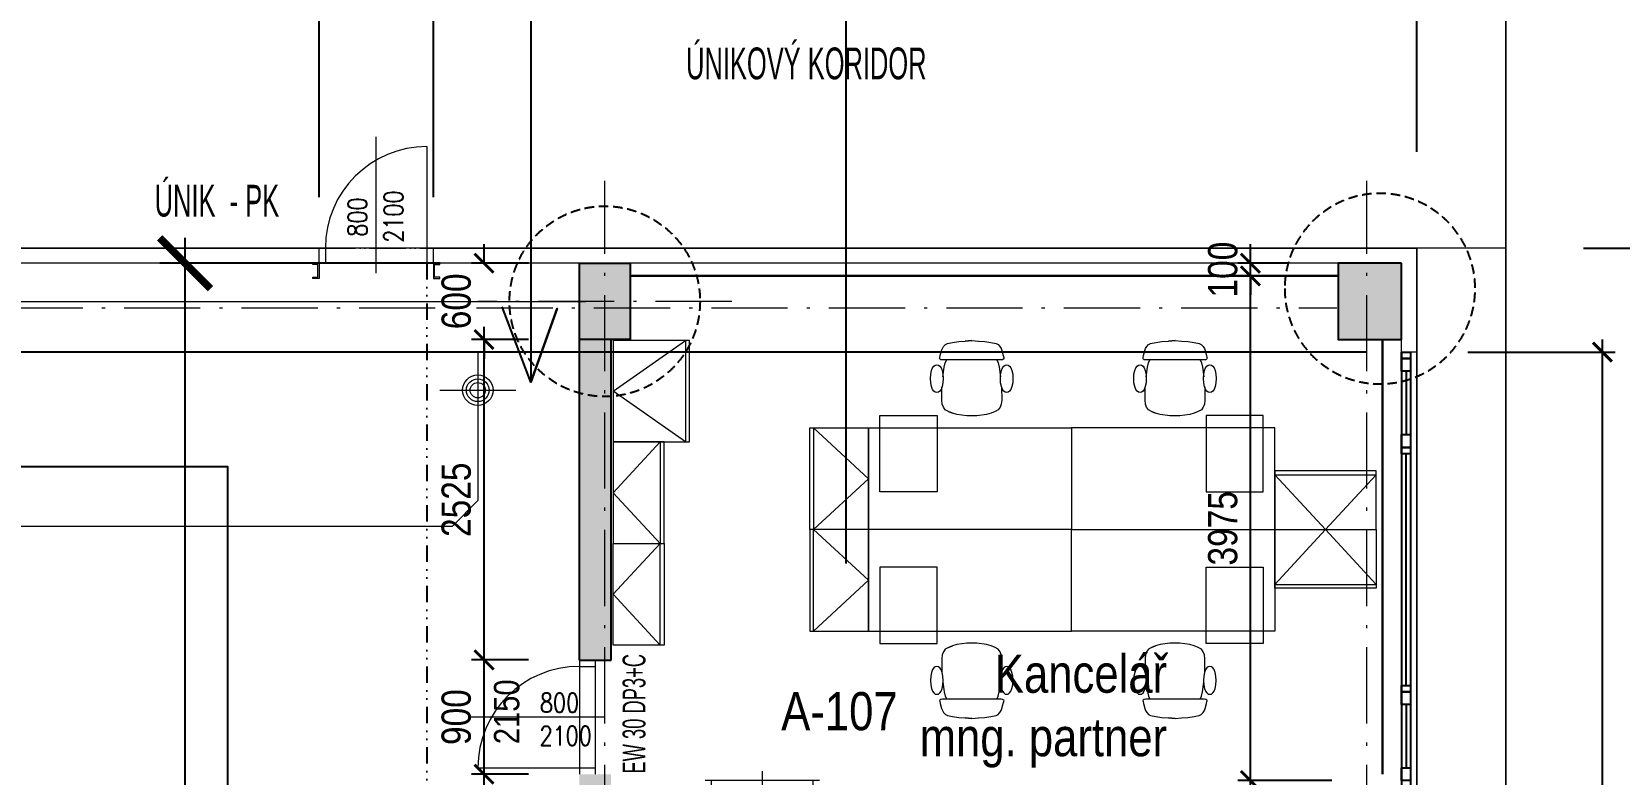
# Model space of a CAD drawing. Header units: millimetres. Extents: x 325046 to 1268204, y 1875583 to 2761998.
# Drawn here: x 1067566 to 1080067, y 2587218 to 2593067 of the extents above; entities that cross this region are included whole.
import ezdxf

# ---------------------------------------------------------------- set-up
doc = ezdxf.new("R2010")
doc.units = ezdxf.units.MM
doc.header["$LTSCALE"] = 100
doc.header["$PDMODE"] = 65
for name, pattern in [('60132516x$0$DASHDOT', [25.5, 12.7, -6.35, 0.1, -6.35]), ('ACAD_ISO05W100', [33, 24, -3, 0, -3, 0, -3]), ('ACAD_ISO10W100', [18.5, 12, -3, 0.5, -3]), ('DASHED', [0.75, 0.5, -0.25]), ('DIVIDE', [31.75, 12.7, -6.35, 0, -6.35, 0, -6.35]), ('SO02_F11anp01$0${ Leader Line}', [0])]:
    doc.linetypes.add(name, pattern=pattern)
for name, color, linetype, lineweight in [('A_OSY', 7, '60132516x$0$DASHDOT', 5), ('Objekty - osy', 5, 'ACAD_ISO10W100', 20), ('OBVODOVÝ PLÁŠŤ', 2, 'Continuous', 9), ('ŠRAF-YTONG', 54, 'Continuous', 9), ('ŽB - Šraf-prefa', 253, 'Continuous', 13)]:
    doc.layers.add(name, color=color, linetype=linetype, lineweight=lineweight)
for name, color, linetype, lineweight, true_color in [('DVEŘE - POPIS', 7, 'Continuous', 5, 0x008a22), ('INTERIÉR', 7, 'Continuous', 5, 0xa65930), ('Korabek-trasy', 7, 'Continuous', 30, 0x7478c3), ('Korabek-vpuste', 7, 'Continuous', 30, 0x6f7ceb), ('Manipulační - obrys - 1. etapa', 7, 'Continuous', 13, 0x1a63a8), ('OCELOVÉ KONSTRUKCE', 7, 'Continuous', 13, 0x2865c8), ('otvory', 7, 'Continuous', 20, 0xb30000), ('PO - dveře a odolnosti', 7, 'Continuous', 9, 0xc51645), ('PŘÍČKY - SDK', 7, 'Continuous', 30, 0x6a1174)]:
    doc.layers.add(name, color=color, linetype=linetype, lineweight=lineweight, true_color=true_color)
for name, color, linetype in [('Kanal - napojení', 2, 'Continuous'), ('kóty 100', 5, 'Continuous'), ('KÓTY 200', 5, 'Continuous'), ('Kóty osové', 5, 'Continuous'), ('NRŘ', 6, 'DIVIDE'), ('OKNA - RASTR', 5, 'Continuous'), ('PŘÍČKY - ZDĚNÉ', 4, 'Continuous'), ('ČÍSLO MÍSTNOSTI', 4, 'Continuous'), ('ŽB- SLOUPY', 3, 'Continuous')]:
    doc.layers.add(name, color=color, linetype=linetype)
for name, color, linetype, true_color in [('POPIS MÍSTNOSTÍ', 7, 'Continuous', 0x072bf2), ('Příprava na dock', 7, 'Continuous', 0x616161), ('Skladová zóna', 7, 'Continuous', 0xe85917)]:
    doc.layers.add(name, color=color, linetype=linetype, true_color=true_color)
doc.styles.add('ARIAL NARROW', font='ARIALN.TTF')
doc.styles.add('ARIL-TENKÝ', font='arial.ttf')
doc.styles.add('FSIMPLEX', font='simplex.shx')
doc.dimstyles.new('100', dxfattribs={"dimscale": 100, "dimtxt": 2.3, "dimasz": 1.5, "dimexe": 1, "dimexo": 4, "dimgap": 1, "dimtad": 1, "dimdec": 0, "dimzin": 0, "dimdsep": 46, "dimtxsty": 'ARIAL NARROW', "dimblk": 'ARCHTICK', "dimcen": 4, "dimdle": 1, "dimclrd": 256, "dimclre": 256, "dimclrt": 7, "dimadec": 0, "dimazin": 0, "dimtfac": 1, "dimtdec": 0, "dimtix": 1, "dimtofl": 0, "dimtmove": 0, "dimatfit": 2, "dimldrblk": 'OBLIQUE', "dimfxl": 1, "dimtolj": 1, "dimtzin": 0, "dimlwd": -1, "dimlwe": -1, "dimarcsym": 1})
doc.dimstyles.new('200', dxfattribs={"dimscale": 200, "dimtxt": 2.3, "dimasz": 2, "dimexe": 1, "dimexo": 2, "dimgap": 1, "dimtad": 1, "dimdec": 0, "dimzin": 0, "dimdsep": 46, "dimtxsty": 'ARIAL NARROW', "dimblk": 'ARCHTICK', "dimcen": 4, "dimdle": 1, "dimclrd": 256, "dimclre": 256, "dimclrt": 7, "dimadec": 0, "dimazin": 0, "dimtfac": 1, "dimtdec": 0, "dimtix": 1, "dimtofl": 0, "dimtmove": 0, "dimatfit": 0, "dimldrblk": 'OBLIQUE', "dimfxl": 1, "dimtolj": 1, "dimtzin": 0, "dimlwd": -1, "dimlwe": -1, "dimarcsym": 0})
doc.dimstyles.new('400', dxfattribs={"dimscale": 400, "dimtxt": 2.5, "dimasz": 2, "dimexe": 1, "dimexo": 12, "dimgap": 1, "dimtad": 1, "dimdec": 0, "dimzin": 0, "dimdsep": 46, "dimtxsty": 'ARIL-TENKÝ', "dimblk": 'ARCHTICK', "dimcen": 4, "dimdle": 1, "dimclrd": 256, "dimclre": 256, "dimclrt": 7, "dimadec": 0, "dimazin": 0, "dimtfac": 1, "dimtdec": 0, "dimtix": 1, "dimtofl": 0, "dimtmove": 0, "dimatfit": 0, "dimldrblk": 'OBLIQUE', "dimfxl": 1, "dimtolj": 1, "dimtzin": 0, "dimlwd": -1, "dimlwe": -1, "dimarcsym": 0})

# ---------------------------------------------------------------- blocks, each defined once
blk = doc.blocks.new('H1 PU')
at = {"layer": 'Příprava na dock', "linetype": 'DASHED', "ltscale": 1.5}
blk.add_circle((1537736, -4876565), 750, dxfattribs=at)
blk = doc.blocks.new('A$C4B54234D')
at = {"layer": 'otvory', "linetype": 'DIVIDE', "ltscale": 8}
for p, q in [((874, 900), (874, 0)), ((999, 900), (999, 0))]:
    blk.add_line(p, q, dxfattribs=at)
at = {"layer": 'otvory'}
for p, q in [((874, 850), (999, 850)), ((74, 50), (999, 50))]:
    blk.add_line(p, q, dxfattribs=at)
at = {"layer": 'otvory', "ltscale": 2, "transparency": 33554687}
blk.add_line((1074, 450), (0, 450), dxfattribs=at)
blk.add_arc((874, 50), 800, 90, 180, dxfattribs=at)
blk = doc.blocks.new('VI_2D_01_XX__FCPLA1112701903018')
for p, q in [((0.184, 0.25), (0.144, 0.241)), ((0.233, 0.257), (0.184, 0.25)), ((0.283, 0.261), (0.233, 0.257)), ((0.335, 0.264), (0.283, 0.261)), ((0.335, 0.264), (0.284, 0.261)), ((0.335, 0.264), (0.284, 0.261)), ((0.387, 0.261), (0.335, 0.264)), ((0.335, 0.264), (0.387, 0.261)), ((0.387, 0.261), (0.335, 0.264)), ((0.438, 0.257), (0.387, 0.261)), ((0.438, 0.257), (0.387, 0.261)), ((0.487, 0.25), (0.438, 0.257)), ((0.527, 0.241), (0.487, 0.25)), ((0.083, 0.128), (0.081, 0.126)), ((0.081, 0.126), (0.084, 0.12)), ((0.084, 0.131), (0.083, 0.128)), ((0.087, 0.148), (0.084, 0.131)), ((0.098, 0.187), (0.087, 0.148)), ((0.104, 0.201), (0.098, 0.187)), ((0.114, 0.218), (0.104, 0.201)), ((0.128, 0.234), (0.114, 0.218)), ((0.144, 0.241), (0.128, 0.234)), ((0.543, 0.234), (0.527, 0.241)), ((0.557, 0.218), (0.543, 0.234)), ((0.567, 0.201), (0.557, 0.218)), ((0.573, 0.187), (0.567, 0.201)), ((0.583, 0.148), (0.573, 0.187)), ((0.587, 0.131), (0.583, 0.148)), ((0.588, 0.128), (0.587, 0.131)), ((0.587, 0.12), (0.589, 0.126)), ((0.589, 0.126), (0.588, 0.128)), ((0.019, 0.028), (0.013, -0.001)), ((0.027, 0.05), (0.019, 0.028)), ((0.037, 0.064), (0.027, 0.05)), ((0.048, 0.072), (0.037, 0.064)), ((0.06, 0.074), (0.048, 0.072)), ((0.073, 0.072), (0.06, 0.074)), ((0.084, 0.064), (0.073, 0.072)), ((0.084, 0.12), (0.093, 0.114)), ((0.094, 0.05), (0.084, 0.064)), ((0.093, 0.114), (0.105, 0.112)), ((0.102, 0.028), (0.094, 0.05)), ((0.108, -0.001), (0.102, 0.028)), ((0.105, 0.112), (0.184, 0.112)), ((0.119, 0.055), (0.109, -0.021)), ((0.127, 0.088), (0.119, 0.055)), ((0.138, 0.112), (0.127, 0.088)), ((0.184, 0.112), (0.233, 0.112)), ((0.233, 0.112), (0.284, 0.112)), ((0.284, 0.112), (0.335, 0.112)), ((0.335, 0.112), (0.387, 0.112)), ((0.387, 0.112), (0.438, 0.112)), ((0.438, 0.112), (0.487, 0.112)), ((0.487, 0.112), (0.565, 0.112)), ((0.544, 0.088), (0.533, 0.112)), ((0.552, 0.055), (0.544, 0.088)), ((0.562, -0.021), (0.552, 0.055)), ((0.569, 0.028), (0.563, -0.001)), ((0.565, 0.112), (0.578, 0.114)), ((0.577, 0.05), (0.569, 0.028)), ((0.587, 0.064), (0.577, 0.05)), ((0.578, 0.114), (0.587, 0.12)), ((0.598, 0.072), (0.587, 0.064)), ((0.61, 0.074), (0.598, 0.072)), ((0.623, 0.072), (0.61, 0.074)), ((0.634, 0.064), (0.623, 0.072)), ((0.644, 0.05), (0.634, 0.064)), ((0.652, 0.028), (0.644, 0.05)), ((0.658, -0.001), (0.652, 0.028)), ((0.013, -0.001), (0.011, -0.035)), ((0.011, -0.035), (0.013, -0.069)), ((0.013, -0.069), (0.019, -0.098)), ((0.019, -0.098), (0.027, -0.12)), ((0.027, -0.12), (0.037, -0.134)), ((0.084, -0.134), (0.094, -0.12)), ((0.094, -0.12), (0.102, -0.098)), ((0.101, -0.101), (0.099, -0.206)), ((0.102, -0.098), (0.108, -0.069)), ((0.11, -0.035), (0.108, -0.001)), ((0.108, -0.069), (0.11, -0.035)), ((0.563, -0.001), (0.561, -0.035)), ((0.561, -0.035), (0.563, -0.069)), ((0.563, -0.069), (0.569, -0.098)), ((0.569, -0.098), (0.577, -0.12)), ((0.571, -0.206), (0.57, -0.101)), ((0.577, -0.12), (0.587, -0.134)), ((0.634, -0.134), (0.644, -0.12)), ((0.644, -0.12), (0.652, -0.098)), ((0.652, -0.098), (0.658, -0.069)), ((0.66, -0.035), (0.658, -0.001)), ((0.658, -0.069), (0.66, -0.035)), ((0.037, -0.134), (0.048, -0.142)), ((0.048, -0.142), (0.06, -0.144)), ((0.06, -0.144), (0.073, -0.142)), ((0.073, -0.142), (0.084, -0.134)), ((0.099, -0.206), (0.103, -0.236)), ((0.099, -0.206), (0.103, -0.236)), ((0.099, -0.206), (0.099, -0.206)), ((0.103, -0.236), (0.112, -0.26)), ((0.103, -0.236), (0.112, -0.26)), ((0.103, -0.236), (0.103, -0.236)), ((0.103, -0.236), (0.103, -0.236)), ((0.559, -0.26), (0.568, -0.236)), ((0.559, -0.26), (0.568, -0.236)), ((0.568, -0.236), (0.571, -0.206)), ((0.568, -0.236), (0.571, -0.206)), ((0.587, -0.134), (0.598, -0.142)), ((0.598, -0.142), (0.61, -0.144)), ((0.61, -0.144), (0.623, -0.142)), ((0.623, -0.142), (0.634, -0.134)), ((0.112, -0.26), (0.127, -0.28)), ((0.112, -0.26), (0.127, -0.28)), ((0.127, -0.28), (0.152, -0.295)), ((0.127, -0.28), (0.152, -0.295)), ((0.152, -0.295), (0.152, -0.295)), ((0.152, -0.295), (0.152, -0.295)), ((0.152, -0.295), (0.183, -0.308)), ((0.183, -0.308), (0.219, -0.317)), ((0.219, -0.317), (0.296, -0.328)), ((0.296, -0.328), (0.375, -0.328)), ((0.375, -0.328), (0.452, -0.317)), ((0.452, -0.317), (0.488, -0.308)), ((0.488, -0.308), (0.519, -0.295)), ((0.519, -0.295), (0.488, -0.308)), ((0.519, -0.295), (0.544, -0.28)), ((0.519, -0.295), (0.544, -0.28)), ((0.519, -0.295), (0.519, -0.295)), ((0.544, -0.28), (0.559, -0.26)), ((0.544, -0.28), (0.559, -0.26)), ((0.559, -0.26), (0.559, -0.26))]:
    blk.add_line(p, q)
blk = doc.blocks.new('_ARCHTICK')
at = {"color": 0, "linetype": 'ByBlock', "const_width": 0.15}
blk.add_lwpolyline([(-0.5, -0.5), (0.5, 0.5)], dxfattribs=at)
blk = doc.blocks.new('*D239')
at = {"layer": 'Defpoints', "color": 0, "transparency": 16777216}
for p in [(1068774, 2591243), (1071183, 2591243), (1071183, 2572693)]:
    blk.add_point(p, dxfattribs=at)
at = {"layer": 'KÓTY 200', "transparency": 16777216}
for p, q in [((1068774, 2572493), (1068774, 2591443)), ((1070783, 2591243), (1068574, 2591243)), ((1070783, 2572693), (1068574, 2572693))]:
    blk.add_line(p, q, dxfattribs=at)
at = {"layer": 'KÓTY 200', "transparency": 16777216, "xscale": 400, "yscale": 400, "zscale": 400}
for p, rotation in [((1068774, 2591243), 90), ((1068774, 2572693), 270)]:
    blk.add_blockref('_ARCHTICK', p, dxfattribs=dict(at, rotation=rotation))
at = {"layer": 'KÓTY 200', "color": 7, "transparency": 16777216, "insert": (1068339, 2581968), "char_height": 460, "attachment_point": 5, "rotation": 90, "style": 'ARIAL NARROW'}
blk.add_mtext('\\A1;18550', dxfattribs=at)
blk = doc.blocks.new('_Oblique')
at = {"color": 0, "lineweight": -2}
blk.add_line((-0.5, -0.5), (0.5, 0.5), dxfattribs=at)
blk = doc.blocks.new('*D308')
at = {"layer": 'Defpoints', "color": 0, "transparency": 16777216}
for p in [(1071128, 2587218), (1071879, 2587218), (1071879, 2585093)]:
    blk.add_point(p, dxfattribs=at)
at = {"layer": 'kóty 100', "transparency": 16777216}
for p, q in [((1071128, 2584993), (1071128, 2587318)), ((1071479, 2587218), (1071028, 2587218)), ((1071479, 2585093), (1071028, 2585093))]:
    blk.add_line(p, q, dxfattribs=at)
at = {"layer": 'kóty 100', "transparency": 16777216, "xscale": 150, "yscale": 150, "zscale": 150}
for p, rotation in [((1071128, 2587218), 90), ((1071128, 2585093), 270)]:
    blk.add_blockref('_ARCHTICK', p, dxfattribs=dict(at, rotation=rotation))
at = {"layer": 'kóty 100', "color": 7, "transparency": 16777216, "insert": (1070910, 2586155), "char_height": 230, "attachment_point": 5, "rotation": 90, "style": 'ARIAL NARROW'}
blk.add_mtext('\\A1;2125', dxfattribs=at)
blk = doc.blocks.new('*D309')
at = {"layer": 'Defpoints', "color": 0, "transparency": 16777216}
for p in [(1071128, 2588118), (1071879, 2588118), (1071879, 2587218)]:
    blk.add_point(p, dxfattribs=at)
at = {"layer": 'kóty 100', "transparency": 16777216}
for p, q in [((1071479, 2588118), (1071028, 2588118)), ((1071128, 2587118), (1071128, 2588218)), ((1071479, 2587218), (1071028, 2587218))]:
    blk.add_line(p, q, dxfattribs=at)
at = {"layer": 'kóty 100', "transparency": 16777216, "xscale": 150, "yscale": 150, "zscale": 150}
for p, rotation in [((1071128, 2588118), 90), ((1071128, 2587218), 270)]:
    blk.add_blockref('_ARCHTICK', p, dxfattribs=dict(at, rotation=rotation))
at = {"layer": 'kóty 100', "color": 7, "transparency": 16777216, "insert": (1070910, 2587668), "char_height": 230, "attachment_point": 5, "rotation": 90, "style": 'ARIAL NARROW'}
blk.add_mtext('\\A1;900', dxfattribs=at)
blk = doc.blocks.new('*D310')
at = {"layer": 'Defpoints', "color": 0, "transparency": 16777216}
for p in [(1071128, 2590643), (1071879, 2590643), (1071879, 2588118)]:
    blk.add_point(p, dxfattribs=at)
at = {"layer": 'kóty 100', "transparency": 16777216}
for p, q in [((1071128, 2588018), (1071128, 2590743)), ((1071479, 2590643), (1071028, 2590643)), ((1071479, 2588118), (1071028, 2588118))]:
    blk.add_line(p, q, dxfattribs=at)
at = {"layer": 'kóty 100', "transparency": 16777216, "xscale": 150, "yscale": 150, "zscale": 150}
for p, rotation in [((1071128, 2590643), 90), ((1071128, 2588118), 270)]:
    blk.add_blockref('_ARCHTICK', p, dxfattribs=dict(at, rotation=rotation))
at = {"layer": 'kóty 100', "color": 7, "transparency": 16777216, "insert": (1070910, 2589380), "char_height": 230, "attachment_point": 5, "rotation": 90, "style": 'ARIAL NARROW'}
blk.add_mtext('\\A1;2525', dxfattribs=at)
blk = doc.blocks.new('*D311')
at = {"layer": 'Defpoints', "color": 0, "transparency": 16777216}
for p in [(1071128, 2591243), (1071879, 2591243), (1071879, 2590643)]:
    blk.add_point(p, dxfattribs=at)
at = {"layer": 'kóty 100', "transparency": 16777216}
for p, q in [((1071128, 2591243), (1071128, 2591393)), ((1071479, 2591243), (1071028, 2591243)), ((1071479, 2590643), (1071028, 2590643)), ((1071128, 2590643), (1071128, 2590493))]:
    blk.add_line(p, q, dxfattribs=at)
at = {"layer": 'kóty 100', "transparency": 16777216, "xscale": 150, "yscale": 150, "zscale": 150}
for p, rotation in [((1071128, 2591243), 270), ((1071128, 2590643), 90)]:
    blk.add_blockref('_ARCHTICK', p, dxfattribs=dict(at, rotation=rotation))
at = {"layer": 'kóty 100', "color": 7, "transparency": 16777216, "insert": (1070910, 2590943), "char_height": 230, "attachment_point": 5, "rotation": 90, "style": 'ARIAL NARROW'}
blk.add_mtext('\\A1;600', dxfattribs=at)
blk = doc.blocks.new('*D325')
at = {"layer": 'Defpoints', "color": 0, "transparency": 16777216}
for p in [(1077163, 2587168), (1078204, 2587168), (1078204, 2587043)]:
    blk.add_point(p, dxfattribs=at)
at = {"layer": 'kóty 100', "transparency": 16777216}
for p, q in [((1077163, 2587168), (1077163, 2587318)), ((1077804, 2587168), (1077063, 2587168)), ((1077804, 2587043), (1077063, 2587043)), ((1077163, 2587043), (1077163, 2586893))]:
    blk.add_line(p, q, dxfattribs=at)
at = {"layer": 'kóty 100', "transparency": 16777216, "xscale": 150, "yscale": 150, "zscale": 150}
for p, rotation in [((1077163, 2587168), 270), ((1077163, 2587043), 90)]:
    blk.add_blockref('_ARCHTICK', p, dxfattribs=dict(at, rotation=rotation))
at = {"layer": 'kóty 100', "color": 7, "transparency": 16777216, "insert": (1076952, 2586831), "char_height": 230, "attachment_point": 5, "rotation": 90, "style": 'ARIAL NARROW'}
blk.add_mtext('\\A1;125', dxfattribs=at)
blk = doc.blocks.new('*D326')
at = {"layer": 'Defpoints', "color": 0, "transparency": 16777216}
for p in [(1077163, 2591143), (1077854, 2591143), (1078204, 2587168)]:
    blk.add_point(p, dxfattribs=at)
at = {"layer": 'kóty 100', "transparency": 16777216}
for p, q in [((1077163, 2587068), (1077163, 2591243)), ((1077454, 2591143), (1077063, 2591143)), ((1077804, 2587168), (1077063, 2587168))]:
    blk.add_line(p, q, dxfattribs=at)
at = {"layer": 'kóty 100', "transparency": 16777216, "xscale": 150, "yscale": 150, "zscale": 150}
for p, rotation in [((1077163, 2591143), 90), ((1077163, 2587168), 270)]:
    blk.add_blockref('_ARCHTICK', p, dxfattribs=dict(at, rotation=rotation))
at = {"layer": 'kóty 100', "color": 7, "transparency": 16777216, "insert": (1076946, 2589155), "char_height": 230, "attachment_point": 5, "rotation": 90, "style": 'ARIAL NARROW'}
blk.add_mtext('\\A1;3975', dxfattribs=at)
blk = doc.blocks.new('*D327')
at = {"layer": 'Defpoints', "color": 0, "transparency": 16777216}
for p in [(1077163, 2591243), (1077854, 2591243), (1077854, 2591143)]:
    blk.add_point(p, dxfattribs=at)
at = {"layer": 'kóty 100', "transparency": 16777216}
for p, q in [((1077163, 2591243), (1077163, 2591393)), ((1077454, 2591243), (1077063, 2591243)), ((1077454, 2591143), (1077063, 2591143)), ((1077163, 2591143), (1077163, 2590993))]:
    blk.add_line(p, q, dxfattribs=at)
at = {"layer": 'kóty 100', "transparency": 16777216, "xscale": 150, "yscale": 150, "zscale": 150}
for p, rotation in [((1077163, 2591243), 270), ((1077163, 2591143), 90)]:
    blk.add_blockref('_ARCHTICK', p, dxfattribs=dict(at, rotation=rotation))
at = {"layer": 'kóty 100', "color": 7, "transparency": 16777216, "insert": (1076946, 2591193), "char_height": 230, "attachment_point": 5, "rotation": 90, "style": 'ARIAL NARROW'}
blk.add_mtext('\\A1;100', dxfattribs=at)
blk = doc.blocks.new('*D350')
at = {"layer": 'Defpoints', "color": 0, "transparency": 16777216}
for p in [(1078474, 2590543), (1079935, 2590543), (1078424, 2577743)]:
    blk.add_point(p, dxfattribs=at)
at = {"layer": 'kóty 100', "transparency": 16777216}
for p, q in [((1079935, 2577643), (1079935, 2590643)), ((1078874, 2590543), (1080035, 2590543)), ((1078824, 2577743), (1080035, 2577743))]:
    blk.add_line(p, q, dxfattribs=at)
at = {"layer": 'kóty 100', "transparency": 16777216, "xscale": 150, "yscale": 150, "zscale": 150}
for p, rotation in [((1079935, 2590543), 90), ((1079935, 2577743), 270)]:
    blk.add_blockref('_ARCHTICK', p, dxfattribs=dict(at, rotation=rotation))
at = {"layer": 'kóty 100', "color": 7, "transparency": 16777216, "insert": (1079717, 2584143), "char_height": 230, "attachment_point": 5, "rotation": 90, "style": 'ARIAL NARROW'}
blk.add_mtext('\\A1;12800', dxfattribs=at)
blk = doc.blocks.new('*D351')
at = {"layer": 'Defpoints', "color": 0, "transparency": 16777216}
for p in [(1078474, 2590543), (1001625, 2452363), (1003087, 2452363)]:
    blk.add_point(p, dxfattribs=at)
at = {"layer": 'kóty 100', "transparency": 16777216}
for p, q in [((1003087, 2590643), (1003087, 2452263)), ((1078074, 2590543), (1002987, 2590543)), ((1002025, 2452363), (1003187, 2452363))]:
    blk.add_line(p, q, dxfattribs=at)
at = {"layer": 'kóty 100', "transparency": 16777216, "xscale": 150, "yscale": 150, "zscale": 150}
for p, rotation in [((1003087, 2590543), 90), ((1003087, 2452363), 270)]:
    blk.add_blockref('_ARCHTICK', p, dxfattribs=dict(at, rotation=rotation))
at = {"layer": 'kóty 100', "color": 7, "transparency": 16777216, "insert": (1002869, 2521453), "char_height": 230, "attachment_point": 5, "rotation": 90, "style": 'ARIAL NARROW'}
blk.add_mtext('\\A1;138179', dxfattribs=at)
blk = doc.blocks.new('*D252')
at = {"layer": 'Defpoints', "color": 0, "transparency": 16777216}
for p in [(1006079, 2596342), (1078474, 2591720), (1006079, 2591600)]:
    blk.add_point(p, dxfattribs=at)
at = {"layer": 'KÓTY 200', "transparency": 16777216}
for p, q in [((1006079, 2592000), (1006079, 2596542)), ((1078474, 2592120), (1078474, 2596542)), ((1078674, 2596342), (1005879, 2596342))]:
    blk.add_line(p, q, dxfattribs=at)
at = {"layer": 'KÓTY 200', "transparency": 16777216, "xscale": 400, "yscale": 400, "zscale": 400, "rotation": 180}
blk.add_blockref('_ARCHTICK', (1006079, 2596342), dxfattribs=at)
at = {"layer": 'KÓTY 200', "transparency": 16777216, "xscale": 400, "yscale": 400, "zscale": 400}
blk.add_blockref('_ARCHTICK', (1078474, 2596342), dxfattribs=at)
at = {"layer": 'KÓTY 200', "color": 7, "transparency": 16777216, "insert": (1042276, 2596777), "char_height": 460, "attachment_point": 5, "style": 'ARIAL NARROW'}
blk.add_mtext('\\A1;72395', dxfattribs=at)
blk = doc.blocks.new('*D414')
at = {"layer": 'Defpoints', "color": 0, "transparency": 16777216}
for p in [(1070729, 2594929), (1070729, 2591363), (1018579, 2542473)]:
    blk.add_point(p, dxfattribs=at)
at = {"layer": 'KÓTY 200', "transparency": 16777216}
for p, q in [((1018579, 2542873), (1018579, 2595129)), ((1070729, 2591763), (1070729, 2595129)), ((1018379, 2594929), (1070929, 2594929))]:
    blk.add_line(p, q, dxfattribs=at)
at = {"layer": 'KÓTY 200', "transparency": 16777216, "xscale": 400, "yscale": 400, "zscale": 400, "rotation": 180}
blk.add_blockref('_ARCHTICK', (1018579, 2594929), dxfattribs=at)
at = {"layer": 'KÓTY 200', "transparency": 16777216, "xscale": 400, "yscale": 400, "zscale": 400}
blk.add_blockref('_ARCHTICK', (1070729, 2594929), dxfattribs=at)
at = {"layer": 'KÓTY 200', "color": 7, "transparency": 16777216, "insert": (1044654, 2595364), "char_height": 460, "attachment_point": 5, "style": 'ARIAL NARROW'}
blk.add_mtext('\\A1;52150', dxfattribs=at)
blk = doc.blocks.new('*D262')
at = {"layer": 'Defpoints', "color": 0, "transparency": 16777216}
for p in [(1079385, 2591363), (1079385, 2542473), (1084047, 2542473)]:
    blk.add_point(p, dxfattribs=at)
at = {"layer": 'KÓTY 200', "transparency": 16777216}
for p, q in [((1084047, 2591563), (1084047, 2542273)), ((1079785, 2591363), (1084247, 2591363)), ((1079785, 2542473), (1084247, 2542473))]:
    blk.add_line(p, q, dxfattribs=at)
at = {"layer": 'KÓTY 200', "transparency": 16777216, "xscale": 400, "yscale": 400, "zscale": 400}
for p, rotation in [((1084047, 2591363), 90), ((1084047, 2542473), 270)]:
    blk.add_blockref('_ARCHTICK', p, dxfattribs=dict(at, rotation=rotation))
at = {"layer": 'KÓTY 200', "color": 7, "transparency": 16777216, "insert": (1083612, 2566918), "char_height": 460, "attachment_point": 5, "rotation": 90, "style": 'ARIAL NARROW'}
blk.add_mtext('\\A1;48890', dxfattribs=at)
blk = doc.blocks.new('*D415')
at = {"layer": 'Defpoints', "color": 0, "transparency": 16777216}
for p in [(1069829, 2594929), (1069829, 2591363), (1070729, 2591363)]:
    blk.add_point(p, dxfattribs=at)
at = {"layer": 'KÓTY 200', "transparency": 16777216}
for p, q in [((1069829, 2591763), (1069829, 2595129)), ((1070729, 2591763), (1070729, 2595129)), ((1069829, 2594929), (1069429, 2594929)), ((1070729, 2594929), (1071129, 2594929))]:
    blk.add_line(p, q, dxfattribs=at)
at = {"layer": 'KÓTY 200', "transparency": 16777216, "xscale": 400, "yscale": 400, "zscale": 400}
blk.add_blockref('_ARCHTICK', (1069829, 2594929), dxfattribs=at)
at = {"layer": 'KÓTY 200', "transparency": 16777216, "xscale": 400, "yscale": 400, "zscale": 400, "rotation": 180}
blk.add_blockref('_ARCHTICK', (1070729, 2594929), dxfattribs=at)
at = {"layer": 'KÓTY 200', "color": 7, "transparency": 16777216, "insert": (1070279, 2595364), "char_height": 460, "attachment_point": 5, "style": 'ARIAL NARROW'}
blk.add_mtext('\\A1;900', dxfattribs=at)
blk = doc.blocks.new('*D416')
at = {"layer": 'Defpoints', "color": 0, "transparency": 16777216}
for p in [(1035079, 2594929), (1035079, 2591363), (1069829, 2591363)]:
    blk.add_point(p, dxfattribs=at)
at = {"layer": 'KÓTY 200', "transparency": 16777216}
for p, q in [((1035079, 2591763), (1035079, 2595129)), ((1069829, 2591763), (1069829, 2595129)), ((1070029, 2594929), (1034879, 2594929))]:
    blk.add_line(p, q, dxfattribs=at)
at = {"layer": 'KÓTY 200', "transparency": 16777216, "xscale": 400, "yscale": 400, "zscale": 400, "rotation": 180}
blk.add_blockref('_ARCHTICK', (1035079, 2594929), dxfattribs=at)
at = {"layer": 'KÓTY 200', "transparency": 16777216, "xscale": 400, "yscale": 400, "zscale": 400}
blk.add_blockref('_ARCHTICK', (1069829, 2594929), dxfattribs=at)
at = {"layer": 'KÓTY 200', "color": 7, "transparency": 16777216, "insert": (1052454, 2595364), "char_height": 460, "attachment_point": 5, "style": 'ARIAL NARROW'}
blk.add_mtext('\\A1;34750', dxfattribs=at)
blk = doc.blocks.new('A$C73023567')
at = {"layer": 'Korabek-trasy', "lineweight": 13}
for p, q in [((365275, 124195.6), (365275, 123325.9)), ((365074.7, 123125.6), (365275, 123325.9)), ((335875.7, 123125.6), (365074.7, 123125.6))]:
    blk.add_line(p, q, dxfattribs=at)
at = {"layer": 'Korabek-vpuste', "lineweight": 13}
for p, q in [((365275, 124495.6), (365275, 123895.6)), ((364975, 124195.6), (365575, 124195.6))]:
    blk.add_line(p, q, dxfattribs=at)
for radius in [120, 90, 60]:
    blk.add_circle((365275, 124195.6), radius, dxfattribs=at)
blk = doc.blocks.new('*D1556')
at = {"layer": 'Defpoints', "color": 0, "transparency": 16777216}
for p in [(705684, 2607866), (705684, 2591363), (1078474, 2591363)]:
    blk.add_point(p, dxfattribs=at)
at = {"layer": 'Kóty osové', "transparency": 16777216}
for p, q in [((705684, 2596163), (705684, 2608266)), ((1078474, 2596163), (1078474, 2608266)), ((1078874, 2607866), (705284, 2607866))]:
    blk.add_line(p, q, dxfattribs=at)
at = {"layer": 'Kóty osové', "transparency": 16777216, "xscale": 800, "yscale": 800, "zscale": 800, "rotation": 180}
blk.add_blockref('_ARCHTICK', (705684, 2607866), dxfattribs=at)
at = {"layer": 'Kóty osové', "transparency": 16777216, "xscale": 800, "yscale": 800, "zscale": 800}
blk.add_blockref('_ARCHTICK', (1078474, 2607866), dxfattribs=at)
at = {"layer": 'Kóty osové', "color": 7, "transparency": 16777216, "insert": (892079, 2608777), "char_height": 1000, "attachment_point": 5, "style": 'ARIL-TENKÝ'}
blk.add_mtext('\\A1;372790', dxfattribs=at)

msp = doc.modelspace()

# ---------------------------------------------------------------- hatches: boundary and pattern name
at = {"layer": 'ŠRAF-YTONG', "true_color": 0x919191}
h = msp.add_hatch(color=252, dxfattribs=at)
h.dxf.hatch_style = 1
h.paths.add_polyline_path([(1072128.7, 2590642.7), (1071878.7, 2590642.7), (1071878.7, 2588117.7), (1072128.7, 2588117.7)])
h.paths.add_polyline_path([(1072128.7, 2587217.7), (1071878.7, 2587217.7), (1071878.7, 2585092.7), (1072128.7, 2585092.7)])
h.paths.add_polyline_path([(1072128.7, 2584692.7), (1071878.7, 2584692.7), (1071878.7, 2584017.7), (1072128.7, 2584017.7)])
h.paths.add_polyline_path([(1072128.7, 2583117.7), (1071878.7, 2583117.7), (1071878.7, 2579092.7), (1072128.7, 2579092.7)])
h.paths.add_polyline_path([(1072128.7, 2578692.7), (1071878.7, 2578692.7), (1071878.7, 2577517.7), (1072128.7, 2577517.7)])
h.paths.add_polyline_path([(1072128.7, 2576417.7), (1071878.7, 2576417.7), (1071878.7, 2573092.7), (1072128.7, 2573092.7)])
h.paths.add_polyline_path([(1077753.7, 2572942.7), (1072278.7, 2572942.7), (1072278.7, 2572692.7), (1077753.7, 2572692.7)])
at = {"layer": 'ŽB - Šraf-prefa'}
h = msp.add_hatch(color=256, dxfattribs=at)
h.dxf.hatch_style = 1
h.paths.add_polyline_path([(1072278.7, 2590642.7), (1071878.7, 2590642.7), (1071878.7, 2591242.7), (1072278.7, 2591242.7)])
h = msp.add_hatch(color=256, dxfattribs=at)
h.dxf.hatch_style = 1
h.paths.add_polyline_path([(1078353.7, 2591242.7), (1077853.7, 2591242.7), (1077853.7, 2590642.7), (1078353.7, 2590642.7)])

# ---------------------------------------------------------------- linework, layer by layer
at = {"layer": 'A_OSY', "ltscale": 50}
for p, q in [((1056302.7, 2590942.7), (1071841.2, 2590942.7)), ((1056302.7, 2590942.7), (1071841.2, 2590942.7)), ((1056388.6, 2590942.7), (1071927.1, 2590942.7))]:
    msp.add_line(p, q, dxfattribs=at)
at = {"layer": 'INTERIÉR'}
for points in [[(1072745.2, 2590635.5), (1072145.1, 2590635.5), (1072145.1, 2589835.5), (1072745.2, 2589835.5)], [(1074245.4, 2590042.7), (1074695.4, 2590042.7), (1074695.4, 2589442.7), (1074245.4, 2589442.7)], [(1077263.4, 2590042.7), (1076813.3, 2590042.7), (1076813.3, 2589442.7), (1077263.4, 2589442.7)], [(1073692.3, 2589945.6), (1074154.4, 2589945.6), (1074154.4, 2589145.7), (1073692.3, 2589145.7)], [(1074154.4, 2589945.6), (1075754.4, 2589945.6), (1075754.4, 2589145.8), (1074154.4, 2589145.8)], [(1077354.4, 2589945.6), (1075754.4, 2589945.6), (1075754.4, 2589145.8), (1077354.4, 2589145.8)], [(1072545.2, 2589835.5), (1072145.1, 2589835.5), (1072145.1, 2589035.6), (1072545.2, 2589035.6)], [(1077354.4, 2589607.6), (1077354.4, 2589145.5), (1078154.3, 2589145.5), (1078154.3, 2589607.6)], [(1073692.3, 2588345.7), (1074154.4, 2588345.7), (1074154.4, 2589145.7), (1073692.3, 2589145.7)], [(1074154.4, 2588345.7), (1075754.4, 2588345.7), (1075754.4, 2589145.5), (1074154.4, 2589145.5)], [(1077354.4, 2588345.7), (1075754.4, 2588345.7), (1075754.4, 2589145.5), (1077354.4, 2589145.5)], [(1077354.4, 2588683.4), (1077354.4, 2589145.5), (1078154.3, 2589145.5), (1078154.3, 2588683.4)], [(1072545.2, 2588235.6), (1072145.1, 2588235.6), (1072145.1, 2589035.6), (1072545.2, 2589035.6)], [(1074245.4, 2588248.6), (1074695.4, 2588248.6), (1074695.4, 2588848.6), (1074245.4, 2588848.6)], [(1077263.4, 2588248.6), (1076813.3, 2588248.6), (1076813.3, 2588848.6), (1077263.4, 2588848.6)]]:
    msp.add_lwpolyline(points, close=True, dxfattribs=at)
for points in [[(1072715.2, 2590635.5), (1072715.1, 2589835.5), (1072145.2, 2590235.5), (1072715.2, 2590635.5)], [(1073722.3, 2589945.6), (1073722.4, 2589145.7), (1074154.3, 2589545.7), (1073722.3, 2589945.6)], [(1072515.2, 2589835.5), (1072515.1, 2589035.6), (1072145.2, 2589435.6), (1072515.2, 2589835.5)], [(1077354.4, 2589577.6), (1078154.3, 2589577.5), (1077754.3, 2589145.5), (1077354.4, 2589577.6)], [(1073722.3, 2588345.7), (1073722.4, 2589145.7), (1074154.3, 2588745.7), (1073722.3, 2588345.7)], [(1077354.4, 2588713.4), (1078154.3, 2588713.5), (1077754.3, 2589145.4), (1077354.4, 2588713.4)], [(1072515.2, 2588235.6), (1072515.1, 2589035.6), (1072145.2, 2588635.6), (1072515.2, 2588235.6)]]:
    msp.add_lwpolyline(points, dxfattribs=at)
at = {"layer": 'Kanal - napojení', "linetype": 'ByBlock', "ltscale": 100}
for points in [[(1071497.6, 2595427.3), (1071497.6, 2590307.3), (1071704.4, 2590886.4), (1071497.6, 2590307.3), (1071271.5, 2590898.8)], [(1073979.9, 2588878.5), (1073979.9, 2593998.5), (1073773.2, 2593419.4), (1073979.9, 2593998.5), (1074206.1, 2593407)]]:
    msp.add_lwpolyline(points, dxfattribs=at)
at = {"layer": 'Manipulační - obrys - 1. etapa'}
for points in [[(1079173.7, 2591362.7), (1079173.7, 2612362.7), (1036078.7, 2612362.7), (1036078.7, 2591362.7)], [(1079173.7, 2577863.3), (1081273.8, 2577863.3), (1081273.7, 2612362.7), (1079173.7, 2612362.7), (1079173.7, 2577863.3)], [(1019478.7, 2542472.7), (1078473.7, 2542472.7), (1078473.7, 2591362.7), (772398.7, 2591362.7)], [(1078473.7, 2577863.3), (1079173.7, 2577863.3), (1079173.7, 2591362.7), (1078473.7, 2591362.7), (1078473.7, 2577863.3)]]:
    msp.add_lwpolyline(points, dxfattribs=at)
at = {"layer": 'NRŘ', "ltscale": 0.1}
msp.add_line((1070678.7, 2591242.7), (1070678.7, 2572692.7), dxfattribs=at)
at = {"layer": 'Objekty - osy', "ltscale": 0.5}
for points in [[(1072078.7, 2571892.7), (1072078.7, 2591892.7)], [(1078078.7, 2571892.7), (1078078.7, 2591892.7)], [(703843.7, 2590892.7), (1077843.7, 2590892.7)], [(1073078.7, 2590942.7), (1071078.7, 2590942.7)]]:
    msp.add_lwpolyline(points, dxfattribs=at)
at = {"layer": 'OBVODOVÝ PLÁŠŤ'}
for p, q in [((1069828.7, 2591242.7), (1069828.7, 2591362.7)), ((1070728.7, 2591242.7), (1070728.7, 2591362.7))]:
    msp.add_line(p, q, dxfattribs=at)
for points in [[(1069828.7, 2591242.7), (1035078.7, 2591242.7), (1035078.7, 2591362.7), (1069828.7, 2591362.7)], [(1070728.7, 2591362.7), (1078473.7, 2591362.7), (1078473.7, 2590542.7), (1078353.7, 2590542.7)], [(1078353.7, 2590542.7), (1078353.7, 2591242.7), (1070728.7, 2591242.7)]]:
    msp.add_lwpolyline(points, dxfattribs=at)
at = {"layer": 'OCELOVÉ KONSTRUKCE', "flags": 128}
for points in [[(1069778.7, 2591242.7), (1069828.7, 2591242.7), (1069828.7, 2591122.7), (1069778.7, 2591122.7), (1069778.7, 2591132.7), (1069818.7, 2591132.7), (1069818.7, 2591232.7), (1069778.7, 2591232.7), (1069778.7, 2591242.7)], [(1070778.7, 2591242.7), (1070728.7, 2591242.7), (1070728.7, 2591122.7), (1070778.7, 2591122.7), (1070778.7, 2591132.7), (1070738.7, 2591132.7), (1070738.7, 2591232.7), (1070778.7, 2591232.7), (1070778.7, 2591242.7)]]:
    msp.add_lwpolyline(points, dxfattribs=at)
at = {"layer": 'OKNA - RASTR'}
for p, q in [((1078353.7, 2590542.7), (1078353.7, 2573242.7)), ((1078423.7, 2590542.7), (1078423.7, 2573242.7)), ((1078388.7, 2590392.7), (1078388.7, 2589892.7)), ((1078388.7, 2587917.7), (1078388.7, 2589742.7)), ((1078388.7, 2587767.7), (1078388.7, 2587267.7))]:
    msp.add_line(p, q, dxfattribs=at)
for points in [[(1078353.7, 2590542.7), (1078423.7, 2590542.7), (1078423.7, 2590492.7), (1078353.7, 2590492.7)], [(1078353.7, 2590492.7), (1078423.7, 2590492.7), (1078423.7, 2590392.7), (1078353.7, 2590392.7)], [(1078353.7, 2589892.7), (1078423.7, 2589892.7), (1078423.7, 2589792.7), (1078353.7, 2589792.7)], [(1078353.7, 2589792.7), (1078423.7, 2589792.7), (1078423.7, 2589742.7), (1078353.7, 2589742.7)], [(1078353.7, 2587917.7), (1078423.7, 2587917.7), (1078423.7, 2587867.7), (1078353.7, 2587867.7)], [(1078353.7, 2587867.7), (1078423.7, 2587867.7), (1078423.7, 2587767.7), (1078353.7, 2587767.7)], [(1078353.7, 2587267.7), (1078423.7, 2587267.7), (1078423.7, 2587167.7), (1078353.7, 2587167.7)]]:
    msp.add_lwpolyline(points, close=True, dxfattribs=at)
at = {"layer": 'otvory', "ltscale": 2, "transparency": 33554687}
msp.add_line((1070278.7, 2591163.7), (1070278.7, 2592237.4), dxfattribs=at)
at = {"layer": 'otvory'}
for p, q in [((1070678.7, 2592162.7), (1070678.7, 2591237.7)), ((1069878.7, 2591362.7), (1069878.7, 2591237.7))]:
    msp.add_line(p, q, dxfattribs=at)
at = {"layer": 'otvory', "linetype": 'ACAD_ISO05W100', "ltscale": 0.12}
for p, q in [((1069828.7, 2591362.7), (1070728.7, 2591362.7)), ((1069828.7, 2591242.7), (1070728.7, 2591242.7))]:
    msp.add_line(p, q, dxfattribs=at)
at = {"layer": 'otvory', "ltscale": 2, "transparency": 33554687}
msp.add_arc((1070678.7, 2591362.7), 800, 90, 180, dxfattribs=at)
at = {"layer": 'PŘÍČKY - SDK'}
for p, q in [((1077853.7, 2591142.7), (1072278.7, 2591143.1)), ((1078203.7, 2587217.7), (1078203.7, 2590642.7))]:
    msp.add_line(p, q, dxfattribs=at)
at = {"layer": 'PŘÍČKY - ZDĚNÉ'}
for p, q in [((1071878.7, 2588117.7), (1071878.7, 2590642.7)), ((1072128.7, 2588117.7), (1072128.7, 2590642.7)), ((1071878.7, 2588117.7), (1072128.7, 2588117.7))]:
    msp.add_line(p, q, dxfattribs=at)
at = {"layer": 'Skladová zóna'}
msp.add_lwpolyline([(1062342, 2589642.7), (1069107.3, 2589642.7), (1069107.3, 2567192.7), (1062342, 2567192.7)], close=True, dxfattribs=at)
at = {"layer": 'ŽB- SLOUPY'}
for points in [[(1072278.7, 2590642.7), (1071878.7, 2590642.7), (1071878.7, 2591242.7), (1072278.7, 2591242.7)], [(1078353.7, 2591242.7), (1077853.7, 2591242.7), (1077853.7, 2590642.7), (1078353.7, 2590642.7)]]:
    msp.add_lwpolyline(points, close=True, dxfattribs=at)

# ---------------------------------------------------------------- block references
at = {"layer": 'INTERIÉR'}
for p, xscale, yscale, zscale, rotation in [((1075304.1, 2590369.4), -999.9999999999986, 999.9999999999999, 1000, 9.85494481220428e-05), ((1076904.1, 2590369.4), -999.9999999999986, 999.9999999999999, 1000, 9.85494481220428e-05), ((1075304.1, 2587921.9), 999.9999999999986, 999.9999999999986, 999.9999999999986, 179.9999014505519), ((1076904.1, 2587921.9), 999.9999999999986, 999.9999999999986, 999.9999999999986, 179.9999014505519)]:
    msp.add_blockref('VI_2D_01_XX__FCPLA1112701903018', p, dxfattribs=dict(at, xscale=xscale, yscale=yscale, zscale=zscale, rotation=rotation))
at = {"layer": 'Korabek-trasy', "linetype": 'SO02_F11anp01$0${ Leader Line}'}
msp.add_blockref('A$C73023567', (705803.7, 2466047.2), dxfattribs=at)
at = {"layer": 'otvory'}
msp.add_blockref('A$C4B54234D', (1071005, 2587217.7), dxfattribs=at)
at = {"layer": 'otvory', "xscale": -1, "rotation": 270}
msp.add_blockref('A$C4B54234D', (1072868.7, 2586169.1), dxfattribs=at)
at = {"layer": 'Příprava na dock', "xscale": -1, "rotation": 269.9999999999999}
msp.add_blockref('H1 PU', (5954747.9, 1053306.8), dxfattribs=at)
at = {"layer": 'Příprava na dock', "rotation": 90.00000000000006}
msp.add_blockref('H1 PU', (-3804486.3, 1053206.8), dxfattribs=at)

# ---------------------------------------------------------------- texts
at = {"layer": 'DVEŘE - POPIS', "style": 'FSIMPLEX', "width": 0.8}
for s, p in [('800', (1070206, 2591452.3)), ('2100', (1070490, 2591404.5))]:
    msp.add_text(s, height=150, rotation=90, dxfattribs=at).set_placement(p)
for s, p in [('800', (1071568.2, 2587706)), ('2100', (1071565.3, 2587445.4))]:
    msp.add_text(s, height=150, dxfattribs=at).set_placement(p)
at = {"layer": 'kóty 100', "style": 'ARIAL NARROW'}
msp.add_text('2150', height=200, rotation=90, dxfattribs=at).set_placement((1071405.7, 2587454.9))
at = {"layer": 'PO - dveře a odolnosti', "char_height": 250, "width": 3980.887, "attachment_point": 1, "style": 'ARIAL NARROW'}
for s, insert in [('\\A1;{\\W0.7;ÚNIKOVÝ KORIDOR}', (1072719.1, 2592942, 0)), ('\\A1;{\\W0.7;ÚNIK  - PK}', (1068534.5, 2591860.7, 0))]:
    msp.add_mtext(s, dxfattribs=dict(at, insert=insert))
at = {"layer": 'PO - dveře a odolnosti', "insert": (1072219, 2587222.7, 0), "char_height": 180, "width": 3980.887, "attachment_point": 1, "rotation": 90, "style": 'ARIAL NARROW'}
msp.add_mtext('\\A1;{\\W0.7;EW 30 DP3+C}', dxfattribs=at)
at = {"layer": 'POPIS MÍSTNOSTÍ', "insert": (1076506.8, 2588159.8, 0), "char_height": 300, "width": 3980.887, "attachment_point": 3, "style": 'ARIAL NARROW'}
msp.add_mtext('Kancelář\\P^Imng. partner', dxfattribs=at)
at = {"layer": 'ČÍSLO MÍSTNOSTI', "style": 'ARIAL NARROW'}
msp.add_text('A-107', height=300, dxfattribs=at).set_placement((1073468.1, 2587564.6))

# ---------------------------------------------------------------- dimensions: what is measured, and where the dimension line sits
at = {"layer": 'kóty 100'}
for base, p1, p2, picture, middle in [((1071127.5, 2591242.7), (1071878.7, 2590642.7), (1071878.7, 2591242.7), '*D311', (1070910.1, 2590942.7)), ((1077163.1, 2591242.7), (1077853.7, 2591142.7), (1077853.7, 2591242.7), '*D327', (1076945.6, 2591192.7)), ((1077163.1, 2591142.7), (1078203.7, 2587167.7), (1077853.7, 2591142.7), '*D326', (1076945.6, 2589155.2)), ((1071127.5, 2590642.7), (1071878.7, 2588117.7), (1071878.7, 2590642.7), '*D310', (1070910.1, 2589380.2)), ((1003086.6, 2452363.4), (1078473.7, 2590542.7), (1001625.4, 2452363.4), '*D351', (1002869.2, 2521453.1)), ((1071127.5, 2588117.7), (1071878.7, 2587217.7), (1071878.7, 2588117.7), '*D309', (1070910.1, 2587667.7)), ((1071127.5, 2587217.7), (1071878.7, 2585092.7), (1071878.7, 2587217.7), '*D308', (1070910.1, 2586155.2))]:
    dim = msp.add_linear_dim(base=base, p1=p1, p2=p2, angle=90, dimstyle='100', override={"dimtmove": 1}, dxfattribs=at)
    dim.commit()
    dim.dimension.update_dxf_attribs({"geometry": picture, "text_midpoint": middle})
dim = msp.add_linear_dim(base=(1079934.9, 2590542.7), p1=(1078423.7, 2577742.7), p2=(1078473.7, 2590542.7), angle=90, dimstyle='100', dxfattribs=at)
dim.commit()
dim.dimension.update_dxf_attribs({"geometry": '*D350', "text_midpoint": (1079717.4, 2584142.7)})
dim = msp.add_linear_dim(base=(1077163.1, 2587167.7), p1=(1078203.7, 2587042.7), p2=(1078203.7, 2587167.7), angle=90, dimstyle='100', override={"dimtmove": 1}, dxfattribs=at)
dim.commit()
dim.dimension.update_dxf_attribs({"geometry": '*D325', "text_midpoint": (1077169.7, 2586830.9), "dimtype": 160})
at = {"layer": 'KÓTY 200'}
for base, p1, p2, picture, middle in [((1006078.7, 2596342), (1078473.7, 2591720.3), (1006078.7, 2591600.3), '*D252', (1042276.2, 2596776.8)), ((1070728.7, 2594928.8), (1018578.7, 2542472.7), (1070728.7, 2591362.7), '*D414', (1044653.7, 2595363.7)), ((1069828.7, 2594928.8), (1070728.7, 2591362.7), (1069828.7, 2591362.7), '*D415', (1070278.7, 2595363.7))]:
    dim = msp.add_linear_dim(base=base, p1=p1, p2=p2, dimstyle='200', dxfattribs=at)
    dim.commit()
    dim.dimension.update_dxf_attribs({"geometry": picture, "text_midpoint": middle})
dim = msp.add_linear_dim(base=(1035078.7, 2594928.8), p1=(1069828.7, 2591362.7), p2=(1035078.7, 2591362.7), dimstyle='200', override={"dimtmove": 1}, dxfattribs=at)
dim.commit()
dim.dimension.update_dxf_attribs({"geometry": '*D416', "text_midpoint": (1052453.7, 2595363.7)})
dim = msp.add_linear_dim(base=(1084047, 2542472.7), p1=(1079385, 2591362.7), p2=(1079385, 2542472.7), angle=90, dimstyle='200', dxfattribs=at)
dim.commit()
dim.dimension.update_dxf_attribs({"geometry": '*D262', "text_midpoint": (1083612.1, 2566917.7)})
dim = msp.add_linear_dim(base=(1068773.9, 2591242.7), p1=(1071183.1, 2572692.7), p2=(1071183.1, 2591242.7), angle=90, dimstyle='200', override={"dimtmove": 1}, dxfattribs=at)
dim.commit()
dim.dimension.update_dxf_attribs({"geometry": '*D239', "text_midpoint": (1068339, 2581967.7)})
at = {"layer": 'Kóty osové'}
dim = msp.add_linear_dim(base=(705683.7, 2607865.8), p1=(1078473.7, 2591362.7), p2=(705683.7, 2591362.7), dimstyle='400', override={"dimtmove": 1}, dxfattribs=at)
dim.commit()
dim.dimension.update_dxf_attribs({"geometry": '*D1556', "text_midpoint": (892078.7, 2608776.8)})

doc.saveas('drawing.dxf')
